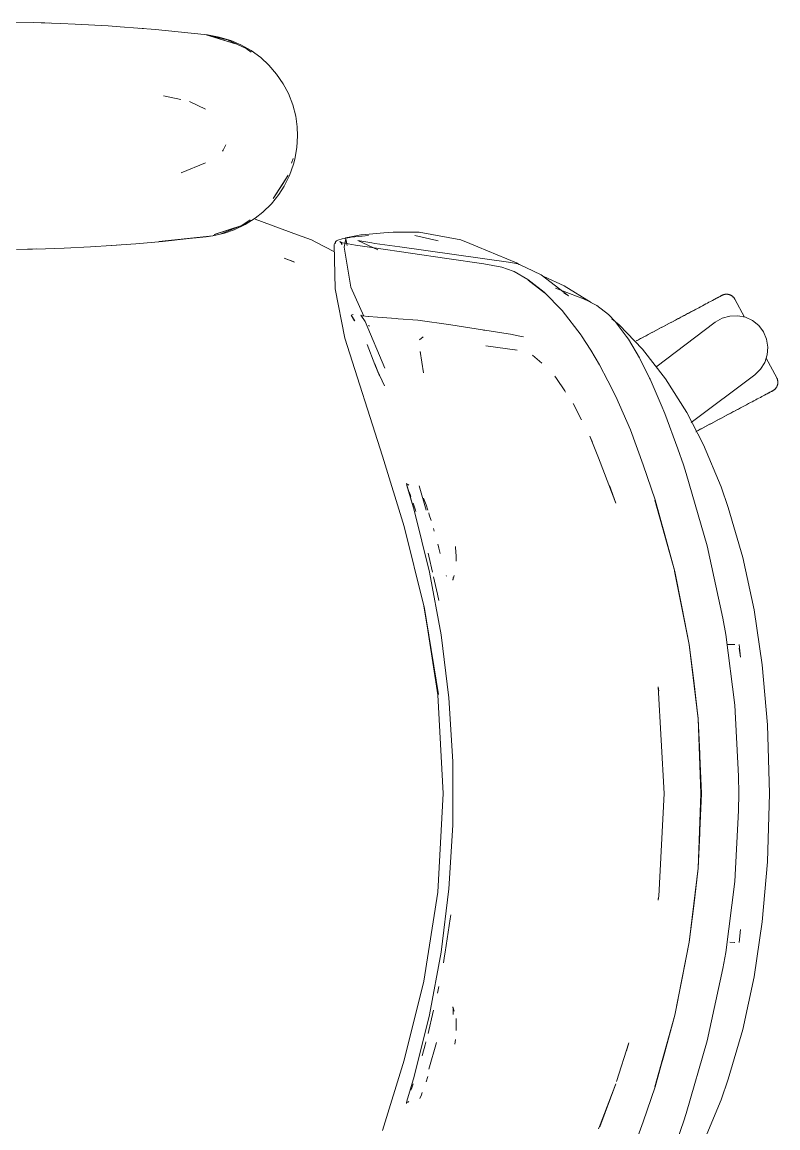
# Model space of a CAD drawing. Header units: millimetres. Extents: x 155927 to 326028, y -36033 to 97293.
# Drawn here: x 223720.2 to 224041.7, y 33024.5 to 33495.3 of the extents above; entities that cross this region are included whole.
import ezdxf

# ---------------------------------------------------------------- set-up
doc = ezdxf.new("R2010")
doc.units = ezdxf.units.MM
doc.header["$MEASUREMENT"] = 0
doc.layers.add('G-IMPT', color=8, linetype='CONTINUOUS', lineweight=9)
doc.layers.add('I-FURN', color=8, linetype='CONTINUOUS', lineweight=9)

msp = doc.modelspace()

# ---------------------------------------------------------------- linework, layer by layer
at = {"layer": 'G-IMPT'}
for p, q in [((223716.47, 33495.27), (223724.89, 33495.1)), ((223736.65, 33494.71), (223724.89, 33495.1)), ((223729.83, 33494.96), (223728.33, 33494.98)), ((223731.76, 33494.85), (223729.83, 33494.96)), ((223736.65, 33494.71), (223742.67, 33494.46)), ((223756.81, 33493.65), (223742.67, 33494.46)), ((223761.9, 33493.32), (223756.81, 33493.65)), ((223761.9, 33493.32), (223776.95, 33492.08)), ((223770.08, 33492.67), (223771.76, 33492.5)), ((223776.95, 33492.08), (223781.08, 33491.73)), ((223781.08, 33491.73), (223799.01, 33489.82)), ((223798.5, 33489.82), (223810.96, 33485.99)), ((223798.5, 33489.82), (223801.81, 33488.91)), ((223799.01, 33489.82), (223804.05, 33488.93)), ((223807.47, 33487.78), (223799.06, 33489.7)), ((223810.96, 33485.99), (223801.81, 33488.91)), ((223808.92, 33487.46), (223804.05, 33488.93)), ((223807.47, 33487.78), (223815.53, 33484.04)), ((223813.15, 33485.65), (223808.92, 33487.46)), ((223813.15, 33485.65), (223817.6, 33483.14)), ((223817.64, 33482.45), (223815.53, 33484.04)), ((223821.68, 33480.14), (223817.6, 33483.14)), ((223821.68, 33480.14), (223825.12, 33476.98)), ((223828.44, 33473.14), (223825.12, 33476.98)), ((223831.27, 33468.98), (223828.44, 33473.14)), ((223831.27, 33468.98), (223833.46, 33464.81)), ((223780.3, 33463.86), (223787.73, 33462.28)), ((223833.46, 33464.81), (223835.29, 33460.1)), ((223798.13, 33458.25), (223791.34, 33461.52)), ((223836.55, 33455.23), (223835.29, 33460.1)), ((223836.55, 33455.23), (223837.2, 33450.72)), ((223837.37, 33446.87), (223837.2, 33450.72)), ((223837.37, 33446.87), (223837.08, 33441.83)), ((223805.74, 33440.82), (223805.45, 33440.37)), ((223806.76, 33443.05), (223805.74, 33440.82)), ((223837.08, 33441.83), (223836.2, 33436.88)), ((223787.79, 33431.15), (223798.22, 33435.3)), ((223833.92, 33429.98), (223835.63, 33434.76)), ((223834.83, 33435.19), (223835.45, 33437.22)), ((223836.2, 33436.88), (223835.63, 33434.76)), ((223833.28, 33430.08), (223826.95, 33420.13)), ((223833.28, 33430.08), (223831.12, 33426.4)), ((223833.92, 33429.98), (223831.68, 33425.47)), ((223831.12, 33426.4), (223826.95, 33420.13)), ((223831.68, 33425.47), (223829.42, 33421.93)), ((223826.23, 33417.95), (223829.42, 33421.93)), ((223826.23, 33417.95), (223822.62, 33414.4)), ((223813.67, 33408.66), (223817.24, 33411.08)), ((223814.99, 33409.05), (223819.31, 33411.78)), ((223822.62, 33414.4), (223819.31, 33411.78)), ((223819.32, 33411.33), (223837.36, 33404.72)), ((223813.67, 33408.66), (223801.81, 33404.84)), ((223810.96, 33407.75), (223801.81, 33404.84)), ((223804.45, 33405.05), (223813.67, 33408.66)), ((223810.41, 33406.86), (223806.28, 33405.41)), ((223814.99, 33409.05), (223810.41, 33406.86)), ((223813.67, 33408.66), (223810.96, 33407.75)), ((223874.04, 33405.5), (223878, 33405.84)), ((223882.17, 33405.84), (223878, 33405.84)), ((223889.14, 33405.82), (223882.17, 33405.84)), ((223889.14, 33405.82), (223906.83, 33402.58)), ((223779.88, 33401.9), (223768.48, 33400.92)), ((223801.31, 33404.26), (223778.36, 33401.8)), ((223778.36, 33401.8), (223798.5, 33403.92)), ((223801.31, 33404.26), (223779.88, 33401.9)), ((223801.31, 33404.26), (223798.5, 33403.92)), ((223801.31, 33404.26), (223806.28, 33405.41)), ((223801.39, 33404.47), (223804.45, 33405.05)), ((223837.36, 33404.72), (223843.33, 33402.53)), ((223845.09, 33401.6), (223843.33, 33402.53)), ((223852.99, 33397.46), (223845.09, 33401.6)), ((223852.93, 33400.65), (223853.54, 33401.68)), ((223853.41, 33401.06), (223853.54, 33401.68)), ((223853.41, 33401.06), (223853.51, 33401.61)), ((223853.54, 33401.68), (223853.51, 33401.61)), ((223853.91, 33402.18), (223853.54, 33401.68)), ((223854.45, 33402.5), (223853.91, 33402.18)), ((223854.45, 33402.5), (223856.31, 33403.05)), ((223855.8, 33401.46), (223855.3, 33401.85)), ((223856.39, 33401.29), (223855.3, 33401.85)), ((223856.39, 33401.29), (223855.77, 33401.46)), ((223855.77, 33401.46), (223862.04, 33400.35)), ((223855.8, 33401.46), (223856.12, 33400.92)), ((223859.59, 33403.59), (223856.31, 33403.05)), ((223857.91, 33402.99), (223857.23, 33399.41)), ((223860, 33403.84), (223857.68, 33403.4)), ((223858.4, 33400.12), (223857.68, 33403.4)), ((223858.4, 33400.12), (223857.91, 33402.99)), ((223859.59, 33403.59), (223860.2, 33403.66)), ((223864.25, 33404.66), (223860, 33403.84)), ((223860.2, 33403.66), (223864.89, 33404.18)), ((223863.01, 33402.26), (223871.42, 33398.27)), ((223863.01, 33402.26), (223863.88, 33402.12)), ((223868.9, 33401.29), (223863.88, 33402.12)), ((223864.72, 33404.7), (223864.25, 33404.66)), ((223864.72, 33404.7), (223874.04, 33405.5)), ((223864.89, 33404.18), (223867.48, 33404.39)), ((223868.9, 33401.29), (223870.2, 33401.07)), ((223887.27, 33404.41), (223896.58, 33402.36)), ((223896.58, 33402.36), (223897.16, 33402.21)), ((223906.83, 33402.58), (223910.69, 33400.98)), ((223717.83, 33398.5), (223730.14, 33398.79)), ((223724.61, 33398.64), (223722.53, 33398.64)), ((223726.27, 33398.71), (223724.61, 33398.64)), ((223738.01, 33399.09), (223730.14, 33398.79)), ((223738.01, 33399.09), (223749.32, 33399.63)), ((223758.19, 33400.19), (223749.32, 33399.63)), ((223758.19, 33400.19), (223768.48, 33400.92)), ((223760.23, 33400.32), (223758.33, 33400.23)), ((223760.23, 33400.32), (223761.65, 33400.46)), ((223853.31, 33381.66), (223852.93, 33400.65)), ((223856.2, 33400.42), (223856.12, 33400.92)), ((223859.94, 33382.36), (223857.23, 33399.41)), ((223862.04, 33400.35), (223869.89, 33399.24)), ((223869.89, 33399.24), (223900.77, 33394.69)), ((223880.86, 33399.63), (223870.2, 33401.07)), ((223880.86, 33399.63), (223928.08, 33392.96)), ((223914.06, 33399.59), (223910.69, 33400.98)), ((223930.51, 33392.8), (223914.06, 33399.59)), ((223836.05, 33393.12), (223831.59, 33394.75)), ((223831.59, 33394.75), (223835.47, 33393.38)), ((223836.05, 33393.12), (223835.47, 33393.38)), ((223900.77, 33394.69), (223916.54, 33392.29)), ((223924.21, 33390.99), (223916.54, 33392.29)), ((223928.08, 33392.96), (223931.07, 33392.31)), ((223931.68, 33392.03), (223930.51, 33392.8)), ((223934.43, 33390.74), (223931.07, 33392.31)), ((223924.21, 33390.99), (223929, 33389.24)), ((223929.42, 33389.03), (223929, 33389.24)), ((223935.25, 33385.74), (223929.42, 33389.03)), ((223934.43, 33390.74), (223940.95, 33387.7)), ((223952.66, 33378.76), (223940.95, 33387.7)), ((223942.14, 33387.03), (223950.77, 33383.05)), ((223859.94, 33382.36), (223865.55, 33370.01)), ((223935.25, 33385.74), (223942.22, 33380.32)), ((223942.43, 33380.02), (223935.48, 33385.41)), ((223935.48, 33385.41), (223938.86, 33382.82)), ((223942.43, 33380.02), (223938.86, 33382.82)), ((223950.77, 33383.05), (223962.22, 33375.93)), ((223853.31, 33381.66), (223857.51, 33360.71)), ((223949.95, 33372.42), (223942.22, 33380.32)), ((223947, 33381.99), (223958.91, 33377.49)), ((223952.66, 33378.76), (223950.63, 33379.92)), ((223961.14, 33376.41), (223958.91, 33377.49)), ((223963.57, 33375.24), (223961.14, 33376.41)), ((223964.71, 33374.62), (223963.57, 33375.24)), ((223964.71, 33374.62), (223969.57, 33370.76)), ((223860.08, 33370.54), (223860.15, 33370.55)), ((223860.08, 33370.54), (223861.67, 33368.07)), ((223861.02, 33370.83), (223860.15, 33370.55)), ((223861.67, 33368.07), (223860.15, 33370.55)), ((223860.15, 33370.55), (223861.63, 33368.09)), ((223865.01, 33370.24), (223864.29, 33370.53)), ((223864.29, 33370.53), (223866.05, 33367.86)), ((223865.01, 33370.24), (223865.02, 33370.24)), ((223867.4, 33369.94), (223865.02, 33370.24)), ((223867.4, 33369.94), (223867.48, 33369.94)), ((223871.36, 33369.64), (223867.48, 33369.94)), ((223879.22, 33369.08), (223871.36, 33369.64)), ((223880.2, 33369.01), (223879.22, 33369.08)), ((223888.45, 33368.39), (223880.2, 33369.01)), ((223888.45, 33368.39), (223888.53, 33368.38)), ((223902.6, 33366.35), (223888.53, 33368.38)), ((223949.95, 33372.42), (223957.98, 33361.98)), ((223969.57, 33370.76), (223972.47, 33367.74)), ((223974.14, 33366.32), (223970.96, 33368.91)), ((223866.05, 33367.86), (223874.48, 33347.88)), ((223867.5, 33366.14), (223867.94, 33365.87)), ((223902.6, 33366.35), (223915.95, 33364.23)), ((223915.95, 33364.23), (223916.46, 33364.15)), ((223917.07, 33364.06), (223916.46, 33364.15)), ((223917.07, 33364.06), (223928.8, 33362.25)), ((223972.47, 33367.74), (223977.18, 33361.61)), ((223974.14, 33366.32), (223984.1, 33356.02)), ((223873.5, 33310.47), (223857.51, 33360.71)), ((223889.19, 33360), (223890.83, 33361.28)), ((223928.8, 33362.25), (223929.27, 33362.18)), ((223931.25, 33361.76), (223929.27, 33362.18)), ((223933.41, 33361.3), (223931.25, 33361.76)), ((223958.14, 33361.73), (223957.98, 33361.98)), ((223962.03, 33355.63), (223958.14, 33361.73)), ((223977.18, 33361.61), (223978.05, 33360.32)), ((223982.78, 33352.32), (223978.05, 33360.32)), ((223870.19, 33349.52), (223866.93, 33357.99)), ((223889.54, 33355.05), (223890.94, 33345.89)), ((223889.54, 33355.05), (223889.58, 33354.7)), ((223917.37, 33357.38), (223930.73, 33355.6)), ((223930.73, 33355.6), (223930.26, 33355.74)), ((223962.03, 33355.63), (223965.8, 33349.4)), ((223993.9, 33343.42), (223984.1, 33356.02)), ((223872.21, 33344.62), (223870.18, 33349.73)), ((223870.18, 33349.73), (223872.21, 33344.61)), ((223870.19, 33349.52), (223872.21, 33344.62)), ((223941.23, 33350.1), (223937.32, 33353.44)), ((223969.36, 33342.61), (223965.8, 33349.4)), ((223983.09, 33351.72), (223982.78, 33352.32)), ((223983.09, 33351.72), (223987.09, 33343.71)), ((223871.21, 33347.14), (223874.26, 33340.43)), ((223947.5, 33343.47), (223946.75, 33344.57)), ((223947.5, 33343.47), (223951, 33338.33)), ((223969.36, 33342.61), (223972.75, 33335.88)), ((223987.31, 33343.27), (223987.09, 33343.71)), ((223987.31, 33343.27), (223992.08, 33332.31)), ((224002.88, 33329.13), (223993.9, 33343.42)), ((223951, 33338.33), (223951.39, 33337.76)), ((223978.93, 33321.66), (223972.75, 33335.88)), ((223954.53, 33332.86), (223958.07, 33325.89)), ((223992.08, 33332.31), (223993.56, 33328.63)), ((223999.16, 33313.56), (223993.56, 33328.63)), ((224009.97, 33315.35), (224002.88, 33329.13)), ((223984.39, 33306.78), (223978.93, 33321.66)), ((223965.42, 33309.7), (223961.7, 33319.02)), ((223961.7, 33319.02), (223962.7, 33316.78)), ((223999.16, 33313.56), (224001.5, 33306.73)), ((224017.49, 33297.38), (224009.97, 33315.35)), ((223882.68, 33280.49), (223873.5, 33310.47)), ((223966.09, 33307.97), (223965.42, 33309.7)), ((223972.8, 33290.52), (223966.09, 33307.97)), ((223984.39, 33306.78), (223989.4, 33291.86)), ((224002.69, 33303.13), (224001.5, 33306.73)), ((224002.69, 33303.13), (224011.64, 33272.3)), ((223883.64, 33298.66), (223883.77, 33298.91)), ((223886.91, 33287.44), (223883.64, 33298.66)), ((223886.91, 33287.44), (223883.79, 33298.26)), ((223883.85, 33297.97), (223883.79, 33298.26)), ((223886.91, 33287.44), (223883.85, 33297.97)), ((223884.73, 33298.12), (223884.12, 33298.51)), ((223884.73, 33298.12), (223884.52, 33298.27)), ((223892.1, 33287.44), (223889.07, 33297.87)), ((223972.8, 33290.52), (223970.08, 33297.95)), ((223885.18, 33294.19), (223884.79, 33295.26)), ((223885.53, 33293.22), (223885.18, 33294.19)), ((224017.49, 33297.38), (224020.56, 33288.64)), ((223886.52, 33290.47), (223886.8, 33289.67)), ((223887.54, 33287.44), (223886.8, 33289.67)), ((223890.98, 33292.62), (223891.74, 33290.46)), ((223891.99, 33289.74), (223891.74, 33290.46)), ((223891.99, 33289.74), (223892.76, 33287.43)), ((223993.13, 33278.61), (223989.35, 33291.77)), ((223997.78, 33261.36), (223989.35, 33291.77)), ((223997.78, 33261.36), (223989.4, 33291.86)), ((224020.56, 33288.64), (224026.73, 33267.4)), ((223893.46, 33261.12), (223886.91, 33287.44)), ((223887.54, 33287.44), (223887.69, 33286.98)), ((223893.14, 33286.3), (223893.39, 33285.52)), ((223893.39, 33285.52), (223894.18, 33283.03)), ((223882.68, 33280.49), (223890.99, 33246.81)), ((223895.17, 33279.73), (223895.5, 33278.61)), ((223993.13, 33278.61), (223997.78, 33261.36)), ((223897.08, 33272.94), (223898.07, 33269.08)), ((223897.08, 33272.94), (223897.47, 33271.41)), ((223904.5, 33271.59), (223904.47, 33272.07)), ((223904.77, 33267.88), (223904.5, 33271.59)), ((224018.3, 33241.51), (224011.64, 33272.3)), ((223893.22, 33267.86), (223892.88, 33269.14)), ((223894.78, 33261.11), (223893.22, 33267.86)), ((223904.77, 33267.88), (223904.87, 33266.51)), ((223904.88, 33265.81), (223904.87, 33266.51)), ((224026.73, 33267.4), (224031.55, 33245.04)), ((223893.46, 33261.12), (223898.39, 33234.46)), ((224003.95, 33230.24), (223997.74, 33261.48)), ((223997.74, 33261.48), (224003.95, 33230.31)), ((223997.78, 33261.36), (224000.86, 33246.34)), ((223896.94, 33251.71), (223895.23, 33259.13)), ((223900.67, 33259.32), (223900.54, 33259.73)), ((223903.34, 33257.72), (223904.03, 33259.67)), ((223903.34, 33257.72), (223903.56, 33258.77)), ((223897.41, 33249.08), (223896.94, 33251.71)), ((223890.99, 33246.81), (223897.25, 33209.07)), ((223896.99, 33208.89), (223891.26, 33246.43)), ((223897.25, 33209.07), (223891.26, 33246.43)), ((224003.95, 33230.24), (224000.86, 33246.34)), ((224019.49, 33234.59), (224018.3, 33241.51)), ((224035.04, 33221.62), (224031.55, 33245.04)), ((223898.39, 33234.46), (223901.69, 33207.54)), ((224023.3, 33204.42), (224019.49, 33234.59)), ((224007.78, 33198.72), (224003.95, 33230.31)), ((224005.9, 33214.76), (224003.95, 33230.24)), ((224007.74, 33198.68), (224003.95, 33230.24)), ((224020.04, 33230.23), (224021.28, 33230.28)), ((224023.38, 33230.35), (224021.28, 33230.28)), ((224023.38, 33230.35), (224023.27, 33230.35)), ((224025.14, 33230.32), (224025.79, 33224.91)), ((224025.22, 33228.67), (224025.79, 33224.91)), ((224037.3, 33196.05), (224035.04, 33221.62)), ((224005.9, 33214.76), (224007.74, 33198.68)), ((223896.99, 33208.89), (223899.35, 33166.91)), ((223990.74, 33212.18), (223990.78, 33211.94)), ((223993.29, 33166.91), (223990.78, 33212.25)), ((223990.78, 33212.25), (223991.01, 33210.63)), ((223991.01, 33210.63), (223990.78, 33211.94)), ((223903.34, 33180.47), (223901.69, 33207.54)), ((224024.92, 33174.22), (224023.3, 33204.42)), ((224007.74, 33198.68), (224008.41, 33183.79)), ((224007.74, 33198.68), (224008.88, 33166.91)), ((224009.11, 33166.91), (224007.78, 33198.72)), ((224038.15, 33166.91), (224037.3, 33196.05)), ((223903.34, 33153.34), (223903.34, 33180.47)), ((224008.41, 33183.79), (224008.88, 33166.91)), ((224024.92, 33174.22), (224025.01, 33166.91)), ((223896.99, 33124.92), (223899.35, 33166.91)), ((223993.34, 33166.91), (223991.01, 33123.18)), ((223993.29, 33166.91), (223991.01, 33123.18)), ((224007.74, 33135.13), (224008.88, 33166.91)), ((224007.78, 33135.09), (224009.11, 33166.91)), ((224008.41, 33150.02), (224008.88, 33166.91)), ((224024.92, 33159.59), (224025.01, 33166.91)), ((224037.3, 33137.76), (224038.15, 33166.91)), ((224024.92, 33159.59), (224023.3, 33129.39)), ((223903.34, 33153.34), (223901.69, 33126.27)), ((224008.41, 33150.02), (224007.74, 33135.13)), ((224035.04, 33112.19), (224037.3, 33137.76)), ((224007.74, 33135.13), (224003.95, 33103.57)), ((224007.78, 33135.09), (224003.95, 33103.5)), ((224007.74, 33135.13), (224005.9, 33119.05)), ((224023.3, 33129.39), (224019.49, 33099.22)), ((223890.99, 33087), (223896.99, 33124.92)), ((223898.39, 33099.35), (223901.69, 33126.27)), ((223990.74, 33121.63), (223990.78, 33121.87)), ((223991.01, 33123.18), (223990.75, 33121.4)), ((223991.01, 33123.18), (223990.78, 33121.87)), ((224003.95, 33103.57), (224005.9, 33119.05)), ((223902.3, 33113.51), (223902.49, 33115.17)), ((223901.01, 33104.98), (223902.3, 33113.51)), ((224031.55, 33088.77), (224035.04, 33112.19)), ((223901.01, 33104.98), (223900.16, 33099.36)), ((224025.14, 33103.49), (224025.79, 33108.91)), ((223997.78, 33072.45), (224003.95, 33103.57)), ((223997.78, 33072.45), (224003.95, 33103.5)), ((224003.95, 33103.57), (224000.86, 33087.47)), ((224021.28, 33103.53), (224023.38, 33103.46)), ((224023.38, 33103.46), (224023.27, 33103.46)), ((223893.46, 33072.69), (223898.39, 33099.35)), ((223899.36, 33094.83), (223899.91, 33097.73)), ((223900.16, 33099.36), (223899.91, 33097.73)), ((224019.49, 33099.22), (224018.3, 33092.3)), ((224011.64, 33061.51), (224018.3, 33092.3)), ((223890.99, 33087), (223882.68, 33053.32)), ((223997.78, 33072.45), (224000.86, 33087.47)), ((224026.73, 33066.41), (224031.55, 33088.77)), ((223897.43, 33084.72), (223896.9, 33081.91)), ((223893.46, 33072.69), (223886.91, 33046.37)), ((223893.22, 33065.95), (223894.78, 33072.7)), ((223895.23, 33074.68), (223894.78, 33072.7)), ((223903.56, 33075.05), (223903.34, 33076.09)), ((223903.34, 33076.09), (223904.03, 33074.14)), ((223903.56, 33074.86), (223903.59, 33072.74)), ((223903.6, 33072.88), (223903.59, 33072.74)), ((223997.78, 33072.45), (223989.35, 33042.04)), ((223997.78, 33072.45), (223989.4, 33041.95)), ((223993.13, 33055.2), (223997.78, 33072.45)), ((223904.88, 33071.04), (223904.79, 33065.98)), ((223904.79, 33065.98), (223904.88, 33068.25)), ((223904.88, 33071.04), (223904.88, 33068.25)), ((223893.22, 33065.95), (223892.89, 33064.65)), ((223904.48, 33062.19), (223904.27, 33060.09)), ((224020.56, 33045.17), (224026.73, 33066.41)), ((223891.61, 33059.79), (223890.49, 33055.8)), ((223891.61, 33059.79), (223891.92, 33060.93)), ((223891.92, 33060.93), (223891.97, 33061.11)), ((223893.19, 33049.47), (223896.4, 33060.91)), ((223978.33, 33060.76), (223973.08, 33044.27)), ((223978.33, 33060.76), (223977.25, 33057.33)), ((224011.64, 33061.51), (224002.69, 33030.68)), ((223873.5, 33023.34), (223882.68, 33053.32)), ((223890.49, 33055.8), (223890.28, 33055.11)), ((223993.13, 33055.2), (223989.35, 33042.04)), ((223886.91, 33046.37), (223883.84, 33035.94)), ((223892.75, 33046.38), (223892.02, 33044.16)), ((224020.56, 33045.17), (224017.49, 33036.43)), ((223885.75, 33041.17), (223885.51, 33040.51)), ((223885.75, 33041.17), (223886.49, 33043.27)), ((223890.04, 33038.62), (223889.42, 33036.96)), ((223890.04, 33038.62), (223890.41, 33039.63)), ((223972.8, 33043.29), (223965.98, 33024.88)), ((223972.8, 33043.29), (223966.09, 33025.84)), ((223989.4, 33041.95), (223984.39, 33027.03)), ((223883.64, 33035.15), (223883.7, 33035.37)), ((223883.73, 33034.91), (223883.64, 33035.15)), ((223883.7, 33035.37), (223883.77, 33035.67)), ((223883.77, 33035.67), (223883.84, 33035.94)), ((223884.73, 33035.69), (223884.12, 33035.3)), ((223884.73, 33035.69), (223884.52, 33035.54)), ((224017.49, 33036.43), (224009.97, 33018.46)), ((224002.69, 33030.68), (224001.5, 33027.08)), ((223966.09, 33025.84), (223965.42, 33024.11)), ((223978.93, 33012.15), (223984.39, 33027.03)), ((223999.09, 33020.14), (224001.5, 33027.08))]:
    msp.add_line(p, q, dxfattribs=at)
at = {"layer": 'I-FURN'}
for p, q in [((224014.83, 33377.3), (224015.29, 33377.55)), ((224015.53, 33377.68), (224015.08, 33377.44)), ((224015.29, 33377.55), (224015.72, 33377.78)), ((224015.94, 33377.9), (224015.53, 33377.68)), ((224015.72, 33377.78), (224016.11, 33377.99)), ((224016.31, 33378.09), (224015.94, 33377.9)), ((224016.11, 33377.99), (224016.47, 33378.18)), ((224016.65, 33378.27), (224016.31, 33378.09)), ((224016.47, 33378.18), (224016.79, 33378.35)), ((224016.94, 33378.43), (224016.65, 33378.27)), ((224016.79, 33378.35), (224017.07, 33378.5)), ((224017.2, 33378.57), (224016.94, 33378.43)), ((224017.07, 33378.5), (224017.31, 33378.62)), ((224017.42, 33378.68), (224017.2, 33378.57)), ((224017.31, 33378.62), (224017.51, 33378.73)), ((224017.6, 33378.78), (224017.42, 33378.68)), ((224017.51, 33378.73), (224017.67, 33378.82)), ((224017.74, 33378.86), (224017.6, 33378.78)), ((224017.67, 33378.82), (224017.79, 33378.88)), ((224017.84, 33378.91), (224017.74, 33378.86)), ((224017.79, 33378.88), (224017.88, 33378.93)), ((224017.9, 33378.94), (224017.84, 33378.91)), ((224017.88, 33378.93), (224017.92, 33378.95)), ((224017.92, 33378.95), (224017.9, 33378.94)), ((224017.92, 33378.95), (224018.07, 33379.02)), ((224017.92, 33378.95), (224017.92, 33378.95)), ((224018.07, 33379.02), (224018.21, 33379.09)), ((224018.21, 33379.09), (224018.36, 33379.15)), ((224018.36, 33379.15), (224018.51, 33379.21)), ((224018.51, 33379.21), (224018.67, 33379.26)), ((224018.67, 33379.26), (224018.82, 33379.3)), ((224018.82, 33379.3), (224018.98, 33379.34)), ((224018.98, 33379.34), (224019.14, 33379.37)), ((224019.14, 33379.37), (224019.3, 33379.39)), ((224019.3, 33379.39), (224019.46, 33379.41)), ((224019.46, 33379.41), (224019.62, 33379.42)), ((224019.62, 33379.42), (224019.78, 33379.42)), ((224019.78, 33379.42), (224019.94, 33379.42)), ((224019.94, 33379.42), (224020.1, 33379.41)), ((224020.1, 33379.41), (224020.26, 33379.4)), ((224020.26, 33379.4), (224020.42, 33379.38)), ((224020.42, 33379.38), (224020.58, 33379.35)), ((224020.58, 33379.35), (224020.74, 33379.32)), ((224020.74, 33379.32), (224020.9, 33379.28)), ((224020.9, 33379.28), (224021.05, 33379.23)), ((224021.05, 33379.23), (224021.2, 33379.18)), ((224021.2, 33379.18), (224021.35, 33379.12)), ((224021.35, 33379.12), (224021.5, 33379.05)), ((224021.5, 33379.05), (224021.65, 33378.98)), ((224021.65, 33378.98), (224021.79, 33378.91)), ((224021.79, 33378.91), (224021.93, 33378.83)), ((224021.93, 33378.83), (224022.06, 33378.74)), ((224022.06, 33378.74), (224022.19, 33378.65)), ((224022.19, 33378.65), (224022.32, 33378.55)), ((224022.32, 33378.55), (224022.45, 33378.45)), ((224022.45, 33378.45), (224022.57, 33378.34)), ((224022.57, 33378.34), (224022.68, 33378.23)), ((224022.68, 33378.23), (224022.79, 33378.11)), ((224022.79, 33378.11), (224022.9, 33377.99)), ((224022.9, 33377.99), (224023, 33377.86)), ((224023, 33377.86), (224023.1, 33377.73)), ((224023.1, 33377.73), (224023.19, 33377.6)), ((224023.19, 33377.6), (224023.27, 33377.46)), ((224005.91, 33372.56), (224006.75, 33373.01)), ((224007.2, 33373.25), (224006.37, 33372.81)), ((224008.01, 33373.68), (224007.2, 33373.25)), ((224008.8, 33374.1), (224008.01, 33373.68)), ((224009.56, 33374.51), (224008.8, 33374.1)), ((224010.3, 33374.9), (224009.56, 33374.51)), ((224011.01, 33375.27), (224010.3, 33374.9)), ((224011.68, 33375.63), (224011.01, 33375.27)), ((224012.33, 33375.98), (224011.68, 33375.63)), ((224012.95, 33376.31), (224012.33, 33375.98)), ((224013.53, 33376.62), (224012.95, 33376.31)), ((224013.22, 33376.45), (224013.79, 33376.75)), ((224014.08, 33376.91), (224013.53, 33376.62)), ((224013.79, 33376.75), (224014.33, 33377.04)), ((224014.6, 33377.18), (224014.08, 33376.91)), ((224014.33, 33377.04), (224014.83, 33377.3)), ((224015.08, 33377.44), (224014.6, 33377.18)), ((224023.27, 33377.46), (224023.35, 33377.32)), ((224023.35, 33377.32), (224023.37, 33377.28)), ((224027.41, 33369.7), (224023.37, 33377.28)), ((223998.05, 33368.38), (223997.06, 33367.86)), ((223997.51, 33368.1), (223998.5, 33368.62)), ((223999.02, 33368.9), (223998.05, 33368.38)), ((223998.5, 33368.62), (223999.47, 33369.14)), ((223999.99, 33369.42), (223999.02, 33368.9)), ((223999.47, 33369.14), (224000.43, 33369.65)), ((224000.95, 33369.93), (223999.99, 33369.42)), ((224000.43, 33369.65), (224001.39, 33370.16)), ((224001.89, 33370.43), (224000.95, 33369.93)), ((224001.39, 33370.16), (224002.32, 33370.66)), ((224002.82, 33370.92), (224001.89, 33370.43)), ((224002.32, 33370.66), (224003.25, 33371.15)), ((224003.74, 33371.41), (224002.82, 33370.92)), ((224003.25, 33371.15), (224004.15, 33371.63)), ((224004.63, 33371.89), (224003.74, 33371.41)), ((224004.15, 33371.63), (224005.04, 33372.1)), ((224005.51, 33372.35), (224004.63, 33371.89)), ((224005.04, 33372.1), (224005.91, 33372.56)), ((224006.37, 33372.81), (224005.51, 33372.35)), ((224015.03, 33367.51), (224017.95, 33369.2)), ((224017.95, 33369.2), (224021.19, 33370.14)), ((224021.19, 33370.14), (224024.56, 33370.28)), ((224024.56, 33370.28), (224027.86, 33369.61)), ((224027.86, 33369.61), (224030.91, 33368.17)), ((224030.91, 33368.17), (224033.53, 33366.04)), ((223989.05, 33363.6), (223988.06, 33363.07)), ((223988.51, 33363.31), (223989.51, 33363.84)), ((223990.05, 33364.13), (223989.05, 33363.6)), ((223989.51, 33363.84), (223990.51, 33364.37)), ((223989.71, 33348.43), (224015.03, 33367.51)), ((223991.05, 33364.66), (223990.05, 33364.13)), ((223990.51, 33364.37), (223991.51, 33364.91)), ((223992.05, 33365.2), (223991.05, 33364.66)), ((223991.51, 33364.91), (223992.51, 33365.44)), ((223993.06, 33365.73), (223992.05, 33365.2)), ((223992.51, 33365.44), (223993.52, 33365.98)), ((223994.06, 33366.26), (223993.06, 33365.73)), ((223993.52, 33365.98), (223994.52, 33366.51)), ((223995.06, 33366.8), (223994.06, 33366.26)), ((223994.52, 33366.51), (223995.53, 33367.04)), ((223996.06, 33367.33), (223995.06, 33366.8)), ((223995.53, 33367.04), (223996.52, 33367.57)), ((223997.06, 33367.86), (223996.06, 33367.33)), ((223996.52, 33367.57), (223997.51, 33368.1)), ((224033.53, 33366.04), (224035.56, 33363.34)), ((223982.32, 33360.02), (223981.42, 33359.54)), ((223981.83, 33359.76), (223982.75, 33360.25)), ((223983.25, 33360.51), (223982.32, 33360.02)), ((223982.75, 33360.25), (223983.68, 33360.74)), ((223984.19, 33361.01), (223983.25, 33360.51)), ((223983.68, 33360.74), (223984.62, 33361.24)), ((223985.14, 33361.52), (223984.19, 33361.01)), ((223984.62, 33361.24), (223985.58, 33361.75)), ((223986.1, 33362.03), (223985.14, 33361.52)), ((223985.58, 33361.75), (223986.55, 33362.27)), ((223987.07, 33362.55), (223986.1, 33362.03)), ((223986.55, 33362.27), (223987.53, 33362.79)), ((223988.06, 33363.07), (223987.07, 33362.55)), ((223987.53, 33362.79), (223988.51, 33363.31)), ((224035.56, 33363.34), (224036.89, 33360.24)), ((224036.89, 33360.24), (224037.43, 33356.91)), ((224037.43, 33356.91), (224037.16, 33353.55)), ((224036.1, 33350.35), (224034.3, 33347.5)), ((224037.16, 33353.55), (224036.1, 33350.35)), ((224041.19, 33343.79), (224036.71, 33352.2)), ((224031.87, 33345.15), (224004.81, 33324.76)), ((224034.3, 33347.5), (224031.87, 33345.15)), ((224041.14, 33339.92), (224041.06, 33339.78)), ((224041.22, 33340.06), (224041.14, 33339.92)), ((224041.19, 33343.79), (224041.26, 33343.64)), ((224041.29, 33340.21), (224041.22, 33340.06)), ((224041.26, 33343.64), (224041.32, 33343.5)), ((224041.35, 33340.36), (224041.29, 33340.21)), ((224041.32, 33343.5), (224041.39, 33343.35)), ((224041.41, 33340.51), (224041.35, 33340.36)), ((224041.39, 33343.35), (224041.44, 33343.2)), ((224041.46, 33340.66), (224041.41, 33340.51)), ((224041.44, 33343.2), (224041.49, 33343.04)), ((224041.51, 33340.81), (224041.46, 33340.66)), ((224041.49, 33343.04), (224041.53, 33342.89)), ((224041.55, 33340.97), (224041.51, 33340.81)), ((224041.53, 33342.89), (224041.57, 33342.73)), ((224041.58, 33341.13), (224041.55, 33340.97)), ((224041.57, 33342.73), (224041.6, 33342.57)), ((224041.61, 33341.29), (224041.58, 33341.13)), ((224041.6, 33342.57), (224041.62, 33342.41)), ((224041.63, 33341.45), (224041.61, 33341.29)), ((224041.62, 33342.41), (224041.64, 33342.25)), ((224041.65, 33341.61), (224041.63, 33341.45)), ((224041.64, 33342.25), (224041.65, 33342.09)), ((224041.65, 33342.09), (224041.66, 33341.93)), ((224041.66, 33341.93), (224041.65, 33341.77)), ((224041.65, 33341.77), (224041.65, 33341.61)), ((224032.92, 33334.83), (224033.58, 33335.18)), ((224033.58, 33335.18), (224034.22, 33335.52)), ((224034.22, 33335.52), (224034.82, 33335.84)), ((224035.13, 33336), (224034.54, 33335.69)), ((224034.82, 33335.84), (224035.39, 33336.14)), ((224035.68, 33336.29), (224035.13, 33336)), ((224035.39, 33336.14), (224035.92, 33336.42)), ((224036.2, 33336.57), (224035.68, 33336.29)), ((224035.92, 33336.42), (224036.42, 33336.69)), ((224036.68, 33336.83), (224036.2, 33336.57)), ((224036.42, 33336.69), (224036.89, 33336.94)), ((224037.12, 33337.06), (224036.68, 33336.83)), ((224036.89, 33336.94), (224037.32, 33337.17)), ((224037.53, 33337.28), (224037.12, 33337.06)), ((224037.32, 33337.17), (224037.71, 33337.37)), ((224037.91, 33337.48), (224037.53, 33337.28)), ((224037.71, 33337.37), (224038.07, 33337.56)), ((224038.24, 33337.66), (224037.91, 33337.48)), ((224038.07, 33337.56), (224038.38, 33337.73)), ((224038.54, 33337.82), (224038.24, 33337.66)), ((224038.38, 33337.73), (224038.66, 33337.88)), ((224038.8, 33337.95), (224038.54, 33337.82)), ((224038.66, 33337.88), (224038.9, 33338.01)), ((224039.02, 33338.07), (224038.8, 33337.95)), ((224038.9, 33338.01), (224039.11, 33338.12)), ((224039.2, 33338.16), (224039.02, 33338.07)), ((224039.11, 33338.12), (224039.27, 33338.2)), ((224039.34, 33338.24), (224039.2, 33338.16)), ((224039.27, 33338.2), (224039.39, 33338.27)), ((224039.44, 33338.29), (224039.34, 33338.24)), ((224039.39, 33338.27), (224039.47, 33338.31)), ((224039.5, 33338.32), (224039.44, 33338.29)), ((224039.47, 33338.31), (224039.51, 33338.33)), ((224039.52, 33338.34), (224039.5, 33338.32)), ((224039.51, 33338.33), (224039.52, 33338.34)), ((224039.56, 33338.36), (224039.52, 33338.34)), ((224039.7, 33338.44), (224039.56, 33338.36)), ((224039.83, 33338.52), (224039.7, 33338.44)), ((224039.97, 33338.61), (224039.83, 33338.52)), ((224040.1, 33338.71), (224039.97, 33338.61)), ((224040.22, 33338.81), (224040.1, 33338.71)), ((224040.34, 33338.92), (224040.22, 33338.81)), ((224040.46, 33339.03), (224040.34, 33338.92)), ((224040.57, 33339.14), (224040.46, 33339.03)), ((224040.68, 33339.26), (224040.57, 33339.14)), ((224040.78, 33339.39), (224040.68, 33339.26)), ((224040.88, 33339.52), (224040.78, 33339.39)), ((224040.97, 33339.65), (224040.88, 33339.52)), ((224041.06, 33339.78), (224040.97, 33339.65)), ((224023.92, 33330.04), (224024.84, 33330.53)), ((224025.33, 33330.79), (224024.42, 33330.31)), ((224024.84, 33330.53), (224025.75, 33331.01)), ((224025.75, 33331.01), (224026.64, 33331.49)), ((224026.64, 33331.49), (224027.5, 33331.95)), ((224027.5, 33331.95), (224028.35, 33332.4)), ((224028.35, 33332.4), (224029.17, 33332.84)), ((224029.17, 33332.84), (224029.98, 33333.26)), ((224029.98, 33333.26), (224030.75, 33333.67)), ((224030.75, 33333.67), (224031.5, 33334.07)), ((224031.5, 33334.07), (224032.22, 33334.46)), ((224032.22, 33334.46), (224032.92, 33334.83)), ((224015.12, 33325.36), (224016.12, 33325.89)), ((224016.66, 33326.18), (224015.66, 33325.65)), ((224016.12, 33325.89), (224017.12, 33326.43)), ((224017.66, 33326.71), (224016.66, 33326.18)), ((224017.12, 33326.43), (224018.12, 33326.96)), ((224018.65, 33327.24), (224017.66, 33326.71)), ((224018.12, 33326.96), (224019.11, 33327.48)), ((224019.64, 33327.77), (224018.65, 33327.24)), ((224019.11, 33327.48), (224020.09, 33328.01)), ((224020.62, 33328.29), (224019.64, 33327.77)), ((224020.09, 33328.01), (224021.07, 33328.52)), ((224021.59, 33328.8), (224020.62, 33328.29)), ((224021.07, 33328.52), (224022.03, 33329.04)), ((224022.55, 33329.31), (224021.59, 33328.8)), ((224022.03, 33329.04), (224022.98, 33329.54)), ((224023.49, 33329.81), (224022.55, 33329.31)), ((224022.98, 33329.54), (224023.92, 33330.04)), ((224024.42, 33330.31), (224023.49, 33329.81)), ((224007.7, 33321.42), (224006.73, 33320.9)), ((224007.17, 33321.14), (224008.14, 33321.65)), ((224008.67, 33321.93), (224007.7, 33321.42)), ((224008.14, 33321.65), (224009.12, 33322.17)), ((224009.65, 33322.46), (224008.67, 33321.93)), ((224009.12, 33322.17), (224010.11, 33322.7)), ((224010.64, 33322.98), (224009.65, 33322.46)), ((224010.11, 33322.7), (224011.1, 33323.23)), ((224011.64, 33323.51), (224010.64, 33322.98)), ((224011.1, 33323.23), (224012.1, 33323.76)), ((224012.64, 33324.05), (224011.64, 33323.51)), ((224012.1, 33323.76), (224013.11, 33324.29)), ((224013.65, 33324.58), (224012.64, 33324.05)), ((224013.11, 33324.29), (224014.11, 33324.83)), ((224014.65, 33325.11), (224013.65, 33324.58)), ((224014.11, 33324.83), (224015.12, 33325.36)), ((224015.66, 33325.65), (224014.65, 33325.11))]:
    msp.add_line(p, q, dxfattribs=at)

doc.saveas('drawing.dxf')
